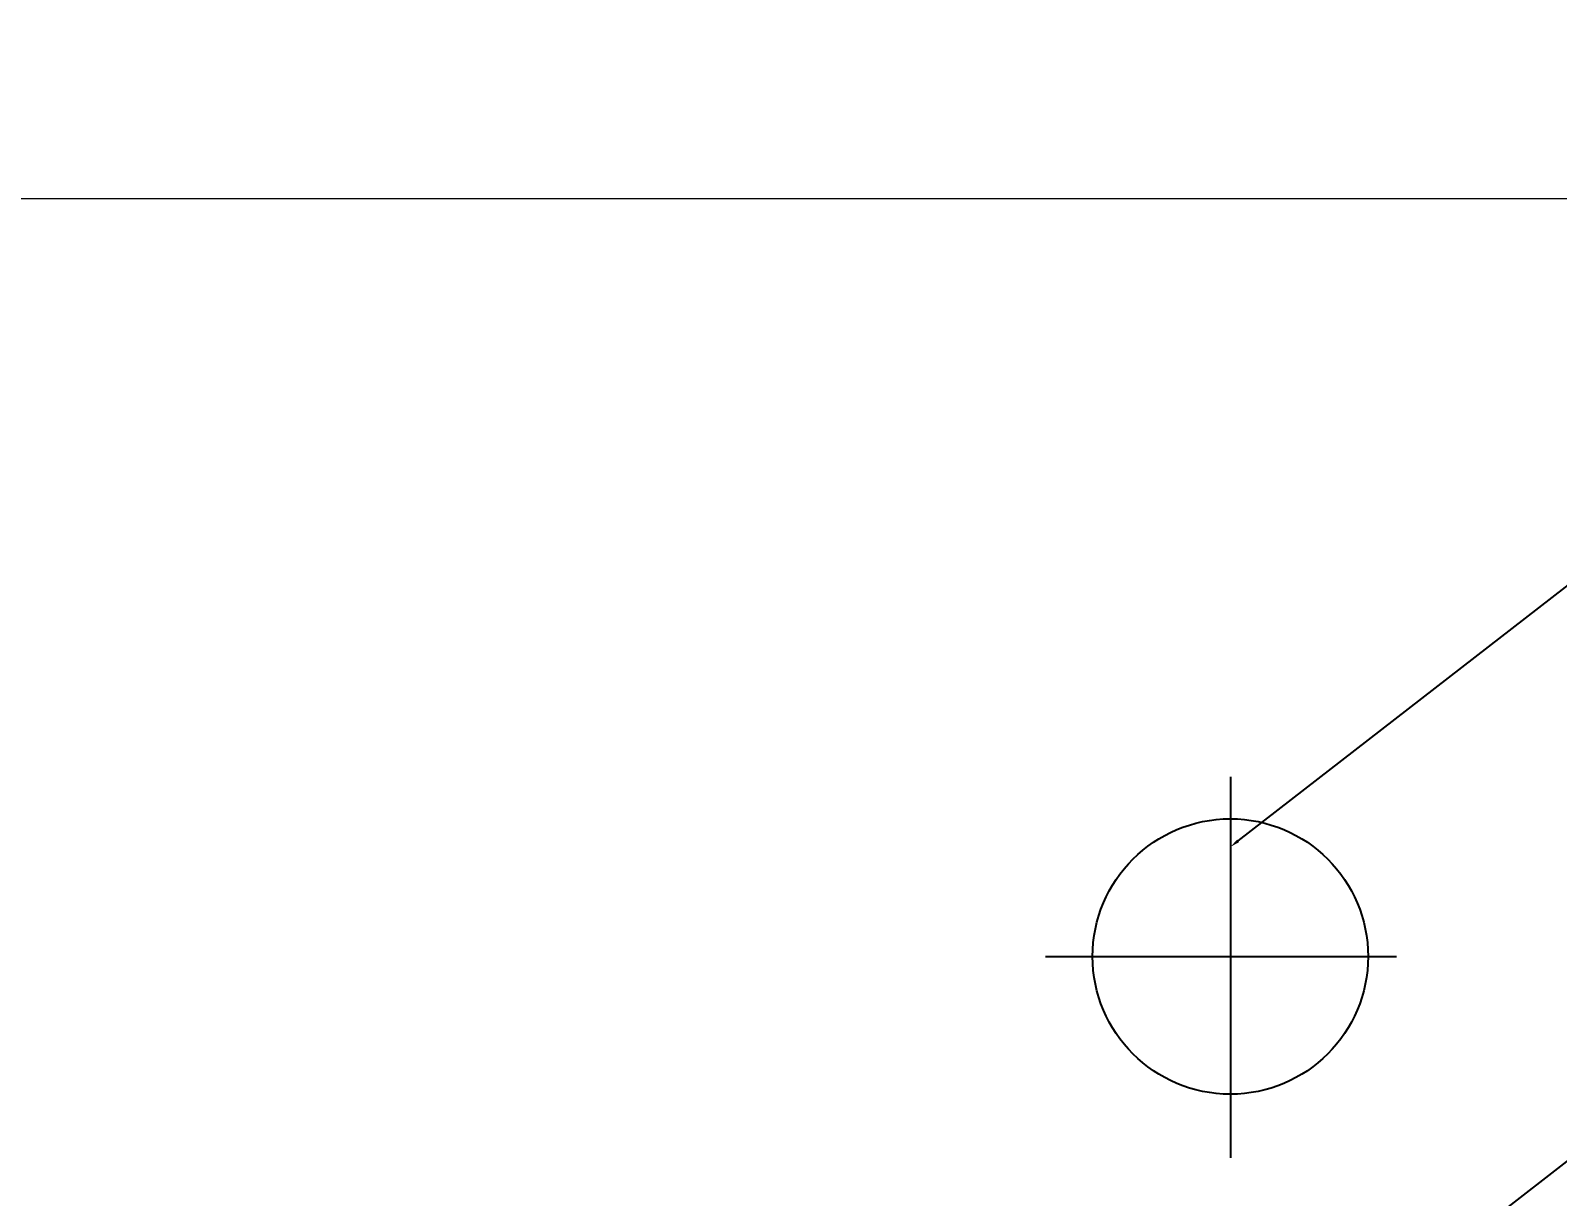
# Model space of a CAD drawing. Header units: inches. Extents: x -3299 to -2250, y -94 to 482.
# Drawn here: x -2389.5 to -2361.63, y 254.8 to 276.07 of the extents above; entities that cross this region are included whole.
import ezdxf
from ezdxf import colors
from ezdxf.entities.mleader import LeaderData, LeaderLine
from ezdxf.math import Vec2, Vec3

# ---------------------------------------------------------------- set-up
doc = ezdxf.new("R2010")
doc.units = ezdxf.units.IN
doc.header["$MEASUREMENT"] = 0
doc.layers.add('S-GRID', color=1, linetype='Continuous', lineweight=9)

msp = doc.modelspace()

# ---------------------------------------------------------------- linework, layer by layer
for p, q in [((-2367.604, 262.457, 93), (-2367.604, 255.5, 93)), ((-2370.978, 259.175), (-2364.569, 259.175))]:
    msp.add_line(p, q)
msp.add_circle((-2367.604, 259.175), 2.513)
at = {"layer": 'S-GRID'}
msp.add_line((-2262.383, 273), (-3286.996, 273), dxfattribs=at)

# ---------------------------------------------------------------- leaders
ml = msp.add_multileader_mtext('Standard')
ml.set_content('GAS', color=256)
ml.set_leader_properties()
ml.build(insert=Vec2(0, 0))
ml.multileader.update_dxf_attribs({"text_right_attachment_type": 6, "dogleg_length": 0.36, "arrow_head_size": 0.18})
ctx = ml.context
ctx.base_point, ctx.char_height, ctx.arrow_head_size, ctx.landing_gap_size, ctx.plane_origin = Vec3(-2337.795, 284.015, 95.7), 2, 0.18, 0.09, Vec3(-2367.604, 261.175, 95.7)
ctx.right_attachment = 6
notes = []
notes.append((ctx, [(0, (1, 1, 0), (-2338.155, 284.015, 95.7), (1, 0), 0.36, [(0, [(-2367.604, 261.175, 95.7)], 0, [])])]))
ctx.mtext.insert, ctx.mtext.flow_direction = Vec3(-2337.705, 285.015, 95.7), 5
ml = msp.add_multileader_mtext('Standard')
ml.set_content('HW', color=256)
ml.set_leader_properties()
ml.build(insert=Vec2(0, 0))
ml.multileader.update_dxf_attribs({"text_right_attachment_type": 6, "dogleg_length": 0.36, "arrow_head_size": 0.18})
ctx = ml.context
ctx.base_point, ctx.char_height, ctx.arrow_head_size, ctx.landing_gap_size, ctx.plane_origin = Vec3(-2336.227, 274.731, 196.95), 2, 0.18, 0.09, Vec3(-2366.036, 251.891, 196.95)
ctx.right_attachment = 6
notes.append((ctx, [(0, (1, 1, 0), (-2336.587, 274.731, 196.95), (1, 0), 0.36, [(0, [(-2366.036, 251.891, 196.95)], 0, [])])]))
ctx.mtext.insert, ctx.mtext.flow_direction = Vec3(-2336.137, 275.731, 196.95), 5
for ctx, leaders in notes:
    for number, flags, end, landing, length, lines in leaders:
        leader = LeaderData()
        leader.index, (leader.has_last_leader_line, leader.has_dogleg_vector, leader.attachment_direction) = number, flags
        leader.last_leader_point, leader.dogleg_vector, leader.dogleg_length = Vec3(end), Vec3(landing), length
        for number, points, colour, breaks in lines:
            line = LeaderLine()
            line.index, line.vertices, line.color, line.breaks = number, Vec3.list(points), colors.encode_raw_color(colour), breaks
            leader.lines.append(line)
        ctx.leaders.append(leader)

doc.saveas('drawing.dxf')
